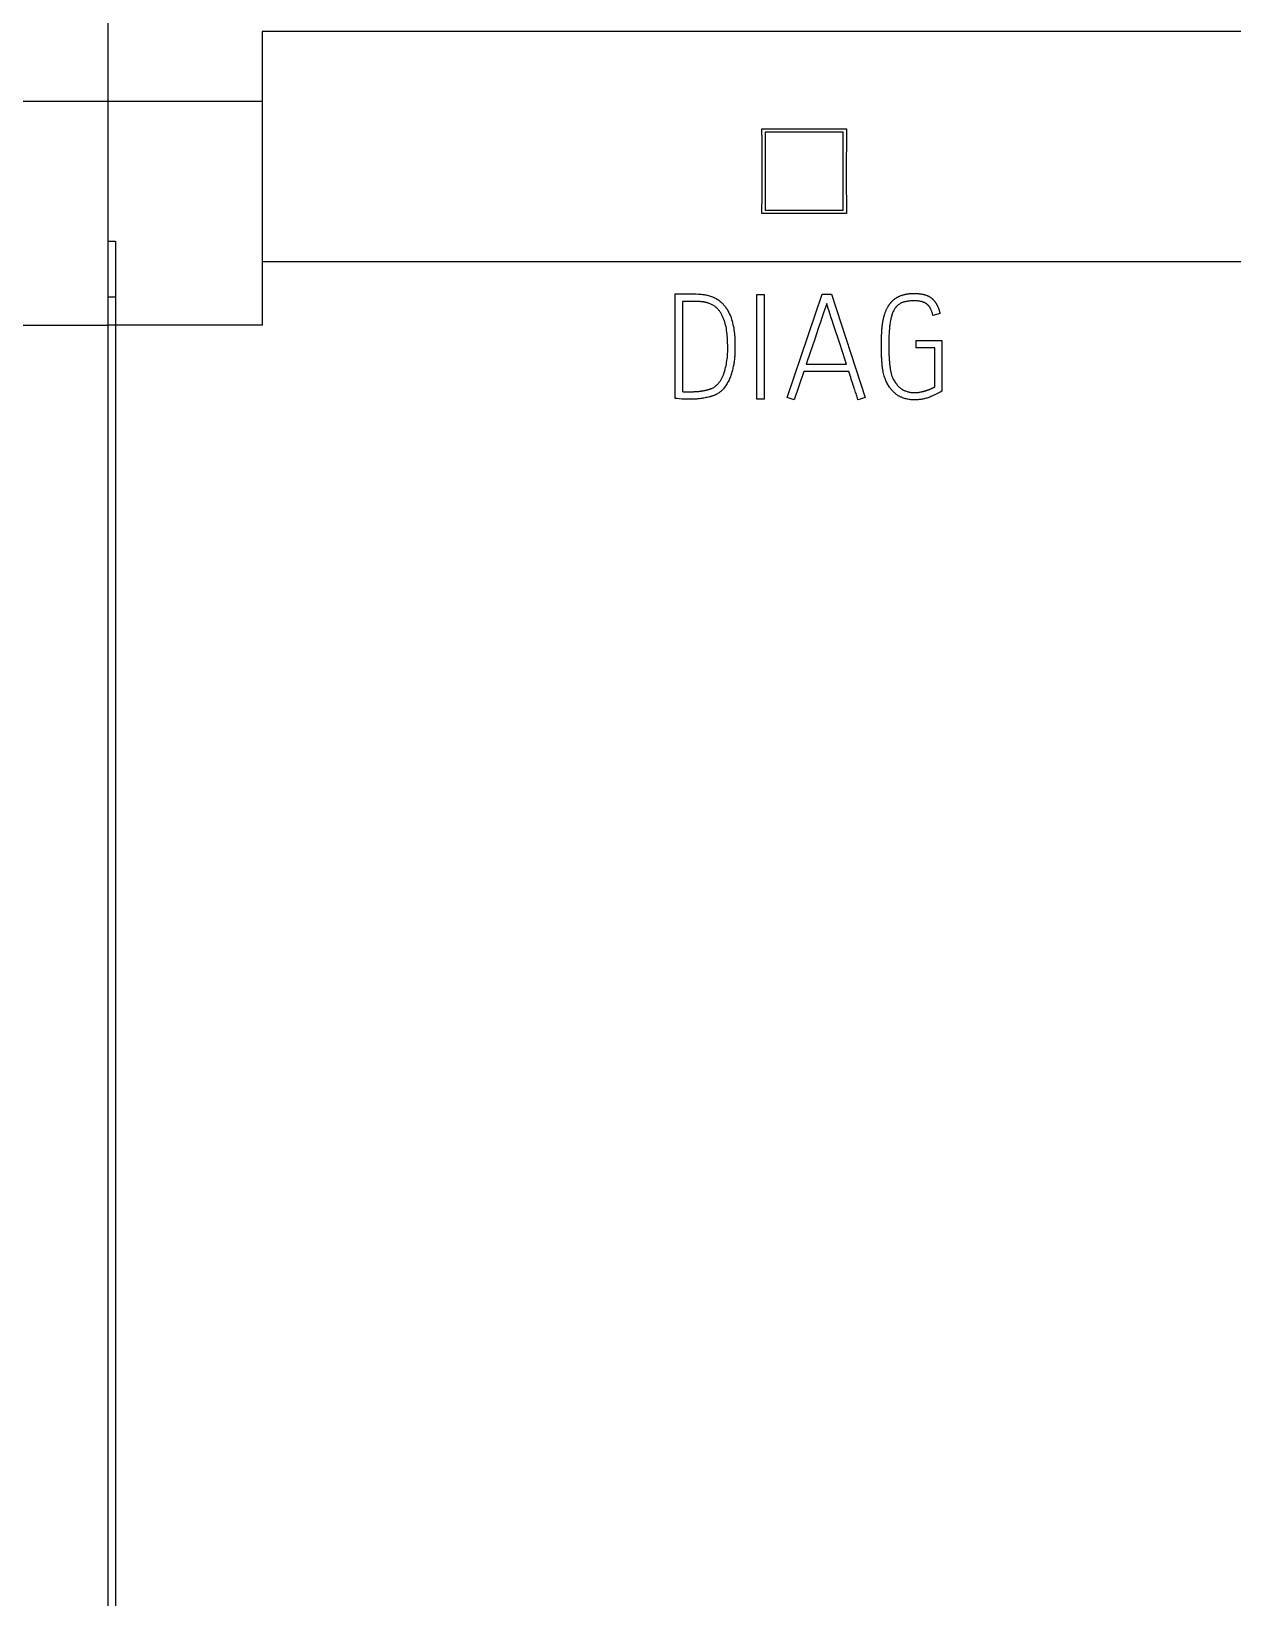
# Model space of a CAD drawing. Header units: inches. Extents: x 9000 to 22395, y 8106 to 17135.
# Drawn here: x 10498.34 to 10536.5, y 8389.64 to 8439.41 of the extents above; entities that cross this region are included whole.
import ezdxf

# ---------------------------------------------------------------- set-up
doc = ezdxf.new("R2010")
doc.units = ezdxf.units.IN
doc.header["$MEASUREMENT"] = 0
doc.layers.add('20000_FRONT_O', color=7, linetype='Continuous')
doc.layers.add('20500_FRONT_O_LABELING', color=7, linetype='Continuous')

msp = doc.modelspace()

# ---------------------------------------------------------------- linework, layer by layer
at = {"layer": '20000_FRONT_O', "linetype": 'Continuous'}
for p, q in [((10500.779, 8294.993), (10500.779, 8517.173)), ((10505.667, 8439.41), (10505.667, 8430.078)), ((10595.872, 8439.41), (10505.667, 8439.41)), ((10495.891, 8437.188), (10500.779, 8437.188)), ((10500.779, 8437.188), (10505.667, 8437.188)), ((10521.546, 8435.916), (10521.545, 8436.308)), ((10521.545, 8436.308), (10524.227, 8436.308)), ((10524.227, 8436.308), (10524.227, 8436.196)), ((10521.548, 8435.518), (10521.546, 8435.916)), ((10521.647, 8436.204), (10521.648, 8436.002)), ((10524.125, 8436.204), (10521.647, 8436.204)), ((10524.122, 8435.592), (10524.123, 8435.901)), ((10524.225, 8435.801), (10524.224, 8435.341)), ((10524.227, 8436.196), (10524.225, 8435.801)), ((10521.548, 8435.056), (10521.548, 8435.518)), ((10524.224, 8435.341), (10524.224, 8434.877)), ((10521.548, 8434.592), (10521.548, 8435.056)), ((10524.224, 8434.877), (10524.224, 8434.415)), ((10521.547, 8434.131), (10521.548, 8434.592)), ((10521.65, 8434.34), (10521.649, 8434.032)), ((10524.224, 8434.415), (10524.226, 8434.017)), ((10521.545, 8433.736), (10521.547, 8434.131)), ((10521.545, 8433.625), (10521.545, 8433.736)), ((10524.125, 8433.729), (10524.124, 8433.93)), ((10524.226, 8434.017), (10524.227, 8433.625)), ((10524.227, 8433.625), (10521.545, 8433.625)), ((10521.647, 8433.729), (10524.125, 8433.729)), ((10500.779, 8432.745), (10501.014, 8432.745)), ((10501.014, 8432.745), (10501.014, 8379.421)), ((10595.872, 8432.086), (10505.667, 8432.086)), ((10500.779, 8430.97), (10501.014, 8430.97)), ((10495.891, 8430.078), (10500.779, 8430.078)), ((10505.667, 8430.078), (10500.779, 8430.078)), ((10500.779, 8295.618), (10500.779, 8411.405)), ((10500.779, 8294.993), (10500.779, 8409.993))]:
    msp.add_line(p, q, dxfattribs=at)
for points in [[(10521.648, 8436.002), (10521.649, 8435.798), (10521.65, 8435.592), (10521.65, 8435.384), (10521.65, 8435.176), (10521.651, 8434.966), (10521.65, 8434.757), (10521.65, 8434.548), (10521.65, 8434.34)], [(10524.123, 8435.901), (10524.124, 8436.103), (10524.125, 8436.204)], [(10524.124, 8433.93), (10524.123, 8434.134), (10524.122, 8434.34), (10524.122, 8434.548), (10524.122, 8434.757), (10524.121, 8434.966), (10524.122, 8435.176), (10524.122, 8435.384), (10524.122, 8435.592)], [(10521.649, 8434.032), (10521.648, 8433.829), (10521.647, 8433.729)]]:
    msp.add_lwpolyline(points, dxfattribs=at)
at = {"layer": '20500_FRONT_O_LABELING', "linetype": 'Continuous'}
for p, q in [((10518.784, 8431.064), (10519.293, 8431.069)), ((10518.784, 8427.745), (10518.784, 8431.064)), ((10519.02, 8430.828), (10519.02, 8427.962)), ((10519.385, 8430.828), (10519.02, 8430.828)), ((10521.387, 8427.722), (10521.387, 8431.046)), ((10521.387, 8431.046), (10521.618, 8431.046)), ((10521.618, 8431.046), (10521.618, 8427.722)), ((10522.349, 8427.772), (10523.453, 8431.059)), ((10523.453, 8431.059), (10523.749, 8431.059)), ((10523.601, 8430.763), (10523.57, 8430.667)), ((10523.618, 8430.71), (10523.601, 8430.763)), ((10523.749, 8431.059), (10524.826, 8427.772)), ((10523.449, 8430.305), (10523.413, 8430.198)), ((10523.482, 8430.404), (10523.449, 8430.305)), ((10523.513, 8430.496), (10523.482, 8430.404)), ((10523.57, 8430.667), (10523.513, 8430.496)), ((10523.662, 8430.573), (10523.618, 8430.71)), ((10523.747, 8430.309), (10523.702, 8430.447)), ((10523.783, 8430.195), (10523.747, 8430.309)), ((10527.201, 8430.44), (10526.975, 8430.384)), ((10523.334, 8429.964), (10523.232, 8429.664)), ((10523.375, 8430.085), (10523.334, 8429.964)), ((10523.413, 8430.198), (10523.375, 8430.085)), ((10523.809, 8430.115), (10523.783, 8430.195)), ((10524.035, 8429.425), (10523.809, 8430.115)), ((10523.138, 8429.388), (10523.076, 8429.201)), ((10523.232, 8429.664), (10523.138, 8429.388)), ((10526.444, 8429.358), (10526.444, 8429.589)), ((10526.444, 8429.589), (10527.262, 8429.589)), ((10527.031, 8429.358), (10526.444, 8429.358)), ((10527.031, 8428.11), (10527.031, 8429.358)), ((10527.262, 8429.589), (10527.262, 8427.976)), ((10523.076, 8429.201), (10522.954, 8428.836)), ((10522.954, 8428.836), (10524.226, 8428.836)), ((10522.875, 8428.6), (10522.571, 8427.699)), ((10524.304, 8428.6), (10522.875, 8428.6)), ((10524.324, 8428.536), (10524.304, 8428.6)), ((10524.343, 8428.473), (10524.324, 8428.536)), ((10524.363, 8428.413), (10524.343, 8428.473)), ((10524.381, 8428.354), (10524.363, 8428.413)), ((10524.4, 8428.297), (10524.381, 8428.354)), ((10524.418, 8428.242), (10524.4, 8428.297)), ((10519.24, 8427.957), (10519.263, 8427.957)), ((10519.297, 8427.958), (10519.321, 8427.958)), ((10519.321, 8427.958), (10519.345, 8427.959)), ((10519.345, 8427.959), (10519.369, 8427.96)), ((10519.369, 8427.96), (10519.394, 8427.961)), ((10519.394, 8427.961), (10519.419, 8427.962)), ((10522.571, 8427.699), (10522.349, 8427.772)), ((10524.444, 8428.163), (10524.418, 8428.242)), ((10524.46, 8428.113), (10524.444, 8428.163)), ((10524.476, 8428.066), (10524.46, 8428.113)), ((10524.491, 8428.021), (10524.476, 8428.066)), ((10524.506, 8427.978), (10524.491, 8428.021)), ((10524.52, 8427.938), (10524.506, 8427.978)), ((10524.534, 8427.899), (10524.52, 8427.938)), ((10524.547, 8427.86), (10524.534, 8427.899)), ((10524.56, 8427.823), (10524.547, 8427.86)), ((10524.572, 8427.786), (10524.56, 8427.823)), ((10524.584, 8427.75), (10524.572, 8427.786)), ((10524.826, 8427.772), (10524.6, 8427.699)), ((10526.611, 8427.956), (10526.627, 8427.96)), ((10526.627, 8427.96), (10526.643, 8427.963)), ((10526.643, 8427.963), (10526.658, 8427.967)), ((10526.658, 8427.967), (10526.673, 8427.971)), ((10526.673, 8427.971), (10526.689, 8427.975)), ((10526.934, 8428.062), (10526.946, 8428.068)), ((10526.946, 8428.068), (10526.957, 8428.073)), ((10526.973, 8428.08), (10526.983, 8428.085)), ((10526.983, 8428.085), (10526.993, 8428.09)), ((10526.993, 8428.09), (10527.002, 8428.095)), ((10527.262, 8427.976), (10527.206, 8427.944)), ((10518.913, 8427.733), (10518.847, 8427.739)), ((10519.003, 8427.724), (10518.913, 8427.733)), ((10521.618, 8427.722), (10521.387, 8427.722))]:
    msp.add_line(p, q, dxfattribs=at)
for points in [[(10519.293, 8431.069), (10519.373, 8431.068), (10519.453, 8431.065), (10519.533, 8431.061), (10519.614, 8431.055), (10519.654, 8431.051), (10519.694, 8431.046), (10519.732, 8431.04), (10519.769, 8431.034), (10519.806, 8431.026), (10519.841, 8431.017), (10519.876, 8431.008), (10519.909, 8430.997), (10519.942, 8430.986), (10519.974, 8430.973), (10520.005, 8430.96), (10520.035, 8430.947), (10520.065, 8430.932), (10520.093, 8430.917), (10520.121, 8430.901), (10520.147, 8430.884), (10520.173, 8430.866), (10520.197, 8430.847), (10520.221, 8430.828), (10520.244, 8430.808), (10520.266, 8430.787), (10520.287, 8430.765), (10520.308, 8430.744), (10520.328, 8430.722), (10520.348, 8430.699), (10520.366, 8430.676), (10520.385, 8430.653), (10520.402, 8430.629), (10520.419, 8430.605), (10520.435, 8430.58), (10520.45, 8430.555), (10520.465, 8430.53), (10520.492, 8430.477), (10520.518, 8430.424), (10520.541, 8430.37), (10520.562, 8430.315), (10520.58, 8430.258), (10520.597, 8430.201), (10520.611, 8430.144), (10520.624, 8430.087), (10520.636, 8430.03), (10520.646, 8429.974), (10520.655, 8429.918), (10520.662, 8429.863), (10520.668, 8429.809), (10520.673, 8429.756), (10520.678, 8429.703), (10520.681, 8429.652), (10520.683, 8429.602), (10520.684, 8429.553), (10520.686, 8429.506), (10520.687, 8429.461), (10520.687, 8429.419), (10520.688, 8429.379), (10520.688, 8429.342), (10520.688, 8429.306), (10520.688, 8429.27), (10520.687, 8429.234), (10520.685, 8429.198), (10520.683, 8429.162), (10520.681, 8429.125), (10520.678, 8429.088), (10520.675, 8429.052), (10520.671, 8429.015), (10520.667, 8428.978), (10520.662, 8428.94), (10520.657, 8428.903), (10520.652, 8428.865), (10520.646, 8428.828), (10520.639, 8428.791), (10520.632, 8428.755), (10520.624, 8428.718), (10520.616, 8428.682), (10520.607, 8428.646), (10520.597, 8428.611), (10520.587, 8428.575), (10520.577, 8428.54), (10520.566, 8428.506), (10520.554, 8428.471), (10520.542, 8428.437), (10520.529, 8428.404), (10520.516, 8428.371), (10520.501, 8428.339), (10520.487, 8428.308), (10520.471, 8428.277), (10520.455, 8428.247), (10520.438, 8428.217), (10520.421, 8428.188), (10520.402, 8428.16), (10520.384, 8428.132), (10520.364, 8428.105), (10520.344, 8428.079), (10520.323, 8428.054), (10520.302, 8428.03), (10520.279, 8428.007), (10520.256, 8427.985), (10520.233, 8427.965), (10520.208, 8427.945), (10520.183, 8427.927), (10520.156, 8427.909), (10520.13, 8427.893), (10520.102, 8427.878), (10520.074, 8427.865)], [(10519.843, 8430.773), (10519.834, 8430.776), (10519.826, 8430.778), (10519.817, 8430.781), (10519.808, 8430.784), (10519.799, 8430.786), (10519.79, 8430.789), (10519.781, 8430.791), (10519.772, 8430.793), (10519.762, 8430.796), (10519.753, 8430.798), (10519.743, 8430.8), (10519.733, 8430.802), (10519.724, 8430.804), (10519.714, 8430.805), (10519.704, 8430.807), (10519.693, 8430.809), (10519.683, 8430.81), (10519.673, 8430.812), (10519.662, 8430.813), (10519.652, 8430.814), (10519.641, 8430.816), (10519.63, 8430.817), (10519.608, 8430.819), (10519.586, 8430.821), (10519.564, 8430.822), (10519.542, 8430.824), (10519.52, 8430.825), (10519.498, 8430.826), (10519.475, 8430.827), (10519.453, 8430.827), (10519.43, 8430.828), (10519.408, 8430.828), (10519.385, 8430.828)], [(10519.977, 8428.077), (10519.995, 8428.086), (10520.012, 8428.096), (10520.029, 8428.107), (10520.046, 8428.118), (10520.063, 8428.13), (10520.079, 8428.142), (10520.095, 8428.156), (10520.111, 8428.17), (10520.126, 8428.184), (10520.141, 8428.2), (10520.155, 8428.216), (10520.169, 8428.233), (10520.183, 8428.25), (10520.197, 8428.268), (10520.21, 8428.287), (10520.223, 8428.306), (10520.235, 8428.326), (10520.247, 8428.346), (10520.259, 8428.367), (10520.27, 8428.388), (10520.281, 8428.409), (10520.292, 8428.431), (10520.302, 8428.454), (10520.312, 8428.476), (10520.321, 8428.5), (10520.33, 8428.523), (10520.339, 8428.548), (10520.348, 8428.572), (10520.363, 8428.623), (10520.378, 8428.674), (10520.391, 8428.726), (10520.403, 8428.779), (10520.414, 8428.833), (10520.423, 8428.889), (10520.432, 8428.945), (10520.439, 8429.001), (10520.445, 8429.057), (10520.449, 8429.114), (10520.453, 8429.169), (10520.456, 8429.225), (10520.457, 8429.281), (10520.457, 8429.337), (10520.457, 8429.393), (10520.456, 8429.449), (10520.454, 8429.506), (10520.452, 8429.563), (10520.449, 8429.62), (10520.446, 8429.678), (10520.442, 8429.736), (10520.437, 8429.795), (10520.431, 8429.852), (10520.423, 8429.909), (10520.414, 8429.965), (10520.403, 8430.02), (10520.391, 8430.074), (10520.377, 8430.127), (10520.362, 8430.179), (10520.353, 8430.205), (10520.345, 8430.231), (10520.335, 8430.256), (10520.326, 8430.28), (10520.316, 8430.304), (10520.305, 8430.328), (10520.294, 8430.352), (10520.283, 8430.375), (10520.271, 8430.397), (10520.259, 8430.419), (10520.246, 8430.441), (10520.233, 8430.463), (10520.219, 8430.484), (10520.205, 8430.504), (10520.191, 8430.525), (10520.176, 8430.544), (10520.16, 8430.564), (10520.144, 8430.582), (10520.127, 8430.6), (10520.11, 8430.618), (10520.091, 8430.634), (10520.072, 8430.65), (10520.053, 8430.666), (10520.032, 8430.68), (10520.011, 8430.694), (10519.989, 8430.708), (10519.966, 8430.72), (10519.943, 8430.732), (10519.919, 8430.743), (10519.894, 8430.754), (10519.869, 8430.764), (10519.843, 8430.773)], [(10525.549, 8430.666), (10525.555, 8430.676), (10525.561, 8430.685), (10525.568, 8430.695), (10525.574, 8430.704), (10525.581, 8430.713), (10525.587, 8430.723), (10525.594, 8430.732), (10525.601, 8430.741), (10525.607, 8430.75), (10525.614, 8430.758), (10525.621, 8430.767), (10525.629, 8430.776), (10525.636, 8430.785), (10525.643, 8430.793), (10525.651, 8430.802), (10525.658, 8430.81), (10525.666, 8430.818), (10525.674, 8430.827), (10525.682, 8430.835), (10525.69, 8430.843), (10525.698, 8430.851), (10525.706, 8430.859), (10525.714, 8430.867), (10525.723, 8430.874)], [(10526.629, 8430.816), (10526.608, 8430.822), (10526.586, 8430.827), (10526.563, 8430.832), (10526.539, 8430.836), (10526.515, 8430.839), (10526.489, 8430.842), (10526.462, 8430.844), (10526.434, 8430.845), (10526.405, 8430.846), (10526.375, 8430.847), (10526.345, 8430.846), (10526.316, 8430.845), (10526.287, 8430.844), (10526.259, 8430.842), (10526.231, 8430.84), (10526.204, 8430.837), (10526.178, 8430.833), (10526.152, 8430.829), (10526.127, 8430.825), (10526.103, 8430.82), (10526.079, 8430.814), (10526.056, 8430.808), (10526.033, 8430.801), (10526.011, 8430.794), (10525.99, 8430.786), (10525.969, 8430.778), (10525.949, 8430.768), (10525.93, 8430.758), (10525.911, 8430.746), (10525.892, 8430.734), (10525.874, 8430.72), (10525.857, 8430.706), (10525.841, 8430.691), (10525.825, 8430.675), (10525.809, 8430.658), (10525.794, 8430.64), (10525.78, 8430.621), (10525.766, 8430.601), (10525.753, 8430.58), (10525.741, 8430.559), (10525.729, 8430.536), (10525.717, 8430.512), (10525.706, 8430.488), (10525.695, 8430.462), (10525.685, 8430.435), (10525.675, 8430.407), (10525.666, 8430.378), (10525.657, 8430.348), (10525.649, 8430.317), (10525.641, 8430.285), (10525.634, 8430.251), (10525.627, 8430.217), (10525.621, 8430.182), (10525.615, 8430.145), (10525.609, 8430.107), (10525.604, 8430.068), (10525.6, 8430.028), (10525.595, 8429.986), (10525.591, 8429.942), (10525.588, 8429.897), (10525.585, 8429.851), (10525.582, 8429.803), (10525.58, 8429.754), (10525.578, 8429.704), (10525.576, 8429.651), (10525.575, 8429.598), (10525.575, 8429.543), (10525.574, 8429.487), (10525.574, 8429.43), (10525.575, 8429.375), (10525.575, 8429.322), (10525.576, 8429.27), (10525.577, 8429.221), (10525.578, 8429.173), (10525.58, 8429.127), (10525.582, 8429.083), (10525.584, 8429.041), (10525.586, 8429.001), (10525.589, 8428.962), (10525.592, 8428.926), (10525.595, 8428.89), (10525.598, 8428.856), (10525.601, 8428.823), (10525.605, 8428.791), (10525.608, 8428.76), (10525.612, 8428.73), (10525.616, 8428.701), (10525.62, 8428.673), (10525.625, 8428.646), (10525.629, 8428.621), (10525.634, 8428.597), (10525.639, 8428.573), (10525.644, 8428.551), (10525.649, 8428.529), (10525.655, 8428.508), (10525.661, 8428.488), (10525.667, 8428.468), (10525.673, 8428.45), (10525.68, 8428.432), (10525.687, 8428.415), (10525.694, 8428.399), (10525.701, 8428.383), (10525.717, 8428.354), (10525.733, 8428.326), (10525.75, 8428.298), (10525.767, 8428.271), (10525.785, 8428.244), (10525.804, 8428.218), (10525.824, 8428.194), (10525.844, 8428.17), (10525.864, 8428.148), (10525.885, 8428.126), (10525.906, 8428.106), (10525.927, 8428.088), (10525.948, 8428.07), (10525.97, 8428.054), (10525.992, 8428.039), (10526.014, 8428.025), (10526.037, 8428.013), (10526.06, 8428.002), (10526.084, 8427.991), (10526.107, 8427.982), (10526.131, 8427.974), (10526.154, 8427.966), (10526.178, 8427.959), (10526.202, 8427.953), (10526.226, 8427.947), (10526.25, 8427.942), (10526.274, 8427.938), (10526.298, 8427.935), (10526.322, 8427.932), (10526.346, 8427.931), (10526.371, 8427.93), (10526.395, 8427.93), (10526.42, 8427.93), (10526.444, 8427.931), (10526.468, 8427.933), (10526.492, 8427.935), (10526.516, 8427.938), (10526.54, 8427.942), (10526.564, 8427.946), (10526.587, 8427.951)], [(10525.723, 8430.874), (10525.734, 8430.884), (10525.745, 8430.893), (10525.757, 8430.902), (10525.769, 8430.911), (10525.781, 8430.92), (10525.793, 8430.928), (10525.805, 8430.936), (10525.818, 8430.944), (10525.831, 8430.952), (10525.843, 8430.96), (10525.857, 8430.967), (10525.87, 8430.974), (10525.883, 8430.981), (10525.897, 8430.988), (10525.911, 8430.994), (10525.925, 8431), (10525.939, 8431.006), (10525.953, 8431.012), (10525.968, 8431.017), (10525.983, 8431.023), (10525.998, 8431.028), (10526.013, 8431.032), (10526.028, 8431.037), (10526.044, 8431.041), (10526.059, 8431.046), (10526.075, 8431.05), (10526.091, 8431.053), (10526.107, 8431.057), (10526.124, 8431.06), (10526.14, 8431.063), (10526.157, 8431.066), (10526.174, 8431.068), (10526.191, 8431.071), (10526.209, 8431.073), (10526.226, 8431.075), (10526.244, 8431.077), (10526.262, 8431.078), (10526.28, 8431.079), (10526.298, 8431.08), (10526.316, 8431.081), (10526.335, 8431.082), (10526.354, 8431.082), (10526.392, 8431.082), (10526.411, 8431.082), (10526.429, 8431.081), (10526.448, 8431.081), (10526.466, 8431.08), (10526.484, 8431.079), (10526.502, 8431.077), (10526.52, 8431.076), (10526.538, 8431.074), (10526.555, 8431.072), (10526.572, 8431.07), (10526.589, 8431.067), (10526.606, 8431.065), (10526.623, 8431.062), (10526.639, 8431.059), (10526.655, 8431.056), (10526.671, 8431.053), (10526.687, 8431.049), (10526.703, 8431.045), (10526.718, 8431.041), (10526.733, 8431.036), (10526.748, 8431.031), (10526.763, 8431.026), (10526.777, 8431.02), (10526.792, 8431.014), (10526.806, 8431.008), (10526.82, 8431.001), (10526.833, 8430.994), (10526.847, 8430.987), (10526.86, 8430.98), (10526.873, 8430.972), (10526.886, 8430.963), (10526.899, 8430.955)], [(10526.975, 8430.384), (10526.971, 8430.402), (10526.966, 8430.42), (10526.962, 8430.437), (10526.957, 8430.454), (10526.952, 8430.471), (10526.946, 8430.487), (10526.941, 8430.503), (10526.936, 8430.519), (10526.93, 8430.534), (10526.924, 8430.548), (10526.918, 8430.563), (10526.912, 8430.577), (10526.906, 8430.59), (10526.903, 8430.597), (10526.899, 8430.603), (10526.896, 8430.61), (10526.892, 8430.616), (10526.889, 8430.623), (10526.885, 8430.629), (10526.881, 8430.635), (10526.877, 8430.641), (10526.873, 8430.647), (10526.869, 8430.653), (10526.865, 8430.659), (10526.861, 8430.664), (10526.857, 8430.67), (10526.852, 8430.676), (10526.848, 8430.681), (10526.843, 8430.686), (10526.838, 8430.692), (10526.833, 8430.697), (10526.829, 8430.702), (10526.824, 8430.707), (10526.819, 8430.712), (10526.813, 8430.717), (10526.808, 8430.722), (10526.803, 8430.726), (10526.797, 8430.731), (10526.792, 8430.735), (10526.786, 8430.74), (10526.78, 8430.744), (10526.774, 8430.748), (10526.768, 8430.752), (10526.762, 8430.756), (10526.756, 8430.76), (10526.75, 8430.764), (10526.744, 8430.768), (10526.737, 8430.772), (10526.731, 8430.775), (10526.724, 8430.779), (10526.717, 8430.782), (10526.71, 8430.785), (10526.703, 8430.789), (10526.696, 8430.792), (10526.689, 8430.795), (10526.682, 8430.798), (10526.675, 8430.801), (10526.667, 8430.803), (10526.66, 8430.806), (10526.652, 8430.809), (10526.644, 8430.811), (10526.636, 8430.814), (10526.629, 8430.816)], [(10526.899, 8430.955), (10526.908, 8430.948), (10526.918, 8430.941), (10526.927, 8430.934), (10526.936, 8430.927), (10526.945, 8430.92), (10526.954, 8430.912), (10526.962, 8430.904), (10526.971, 8430.896), (10526.98, 8430.888), (10526.988, 8430.879), (10526.996, 8430.87), (10527.004, 8430.861), (10527.012, 8430.852), (10527.02, 8430.842), (10527.028, 8430.833), (10527.036, 8430.823), (10527.043, 8430.813), (10527.051, 8430.802), (10527.058, 8430.792), (10527.065, 8430.781), (10527.073, 8430.77), (10527.08, 8430.759), (10527.086, 8430.747), (10527.093, 8430.735), (10527.1, 8430.723), (10527.106, 8430.711), (10527.113, 8430.698), (10527.119, 8430.685), (10527.125, 8430.672), (10527.131, 8430.659), (10527.137, 8430.645), (10527.142, 8430.631), (10527.148, 8430.616), (10527.154, 8430.602), (10527.159, 8430.587), (10527.164, 8430.572), (10527.169, 8430.556), (10527.174, 8430.54), (10527.179, 8430.524), (10527.184, 8430.508), (10527.188, 8430.491), (10527.193, 8430.474), (10527.197, 8430.457), (10527.201, 8430.44)], [(10523.702, 8430.447), (10523.679, 8430.519), (10523.662, 8430.573)], [(10525.616, 8428.078), (10525.596, 8428.105), (10525.576, 8428.134), (10525.557, 8428.162), (10525.54, 8428.191), (10525.523, 8428.221), (10525.508, 8428.251), (10525.493, 8428.282), (10525.479, 8428.313), (10525.466, 8428.346), (10525.454, 8428.381), (10525.442, 8428.417), (10525.43, 8428.455), (10525.419, 8428.495), (10525.409, 8428.536), (10525.399, 8428.578), (10525.395, 8428.601), (10525.39, 8428.623), (10525.386, 8428.646), (10525.382, 8428.67), (10525.378, 8428.694), (10525.375, 8428.719), (10525.371, 8428.744), (10525.368, 8428.77), (10525.365, 8428.796), (10525.362, 8428.823), (10525.36, 8428.851), (10525.358, 8428.879), (10525.355, 8428.907), (10525.354, 8428.936), (10525.352, 8428.966), (10525.35, 8428.996), (10525.348, 8429.028), (10525.347, 8429.06), (10525.346, 8429.093), (10525.344, 8429.127), (10525.343, 8429.162), (10525.342, 8429.197), (10525.341, 8429.234), (10525.341, 8429.271), (10525.34, 8429.309), (10525.339, 8429.348), (10525.339, 8429.388), (10525.339, 8429.428), (10525.339, 8429.511), (10525.339, 8429.552), (10525.34, 8429.592), (10525.34, 8429.631), (10525.341, 8429.67), (10525.343, 8429.708), (10525.344, 8429.745), (10525.346, 8429.781), (10525.348, 8429.816), (10525.35, 8429.851), (10525.352, 8429.885), (10525.355, 8429.918), (10525.357, 8429.951), (10525.36, 8429.982), (10525.363, 8430.013), (10525.367, 8430.044), (10525.371, 8430.074), (10525.374, 8430.103), (10525.379, 8430.132), (10525.383, 8430.16), (10525.388, 8430.188), (10525.393, 8430.215), (10525.398, 8430.242), (10525.403, 8430.268), (10525.409, 8430.293), (10525.414, 8430.318), (10525.42, 8430.343), (10525.427, 8430.367), (10525.433, 8430.39), (10525.44, 8430.413), (10525.447, 8430.436), (10525.454, 8430.458), (10525.461, 8430.479), (10525.469, 8430.5), (10525.477, 8430.521), (10525.485, 8430.541), (10525.493, 8430.56), (10525.502, 8430.579), (10525.511, 8430.597), (10525.52, 8430.615), (10525.53, 8430.633), (10525.539, 8430.65), (10525.549, 8430.666)], [(10524.226, 8428.836), (10524.195, 8428.932), (10524.163, 8429.029), (10524.132, 8429.127), (10524.1, 8429.226), (10524.068, 8429.325), (10524.035, 8429.425)], [(10520.074, 8427.865), (10520.058, 8427.857), (10520.043, 8427.851), (10520.027, 8427.844), (10520.011, 8427.837), (10519.995, 8427.831), (10519.979, 8427.825), (10519.962, 8427.819), (10519.946, 8427.814), (10519.929, 8427.808), (10519.912, 8427.803), (10519.895, 8427.798), (10519.877, 8427.794), (10519.842, 8427.785), (10519.807, 8427.777), (10519.772, 8427.77), (10519.737, 8427.763), (10519.703, 8427.756), (10519.668, 8427.75), (10519.633, 8427.745), (10519.598, 8427.74), (10519.563, 8427.736), (10519.529, 8427.732), (10519.494, 8427.729), (10519.46, 8427.726), (10519.426, 8427.724), (10519.409, 8427.723), (10519.393, 8427.722), (10519.36, 8427.72), (10519.328, 8427.719), (10519.296, 8427.718), (10519.266, 8427.717), (10519.236, 8427.717), (10519.207, 8427.717), (10519.179, 8427.717), (10519.152, 8427.718), (10519.125, 8427.718), (10519.099, 8427.719), (10519.074, 8427.72), (10519.049, 8427.721), (10519.026, 8427.723), (10519.003, 8427.724)], [(10519.02, 8427.962), (10519.027, 8427.961), (10519.035, 8427.961), (10519.043, 8427.96), (10519.051, 8427.959), (10519.059, 8427.959), (10519.067, 8427.958), (10519.076, 8427.958), (10519.085, 8427.958), (10519.094, 8427.958), (10519.104, 8427.957), (10519.114, 8427.957), (10519.24, 8427.957)], [(10519.263, 8427.957), (10519.274, 8427.957), (10519.297, 8427.958)], [(10519.419, 8427.962), (10519.437, 8427.963), (10519.454, 8427.964), (10519.471, 8427.965), (10519.489, 8427.966), (10519.506, 8427.968), (10519.523, 8427.969), (10519.541, 8427.971), (10519.558, 8427.973), (10519.576, 8427.975), (10519.593, 8427.978), (10519.611, 8427.98), (10519.628, 8427.983), (10519.646, 8427.986), (10519.663, 8427.989), (10519.681, 8427.992), (10519.698, 8427.995), (10519.716, 8427.998), (10519.733, 8428.002), (10519.75, 8428.006), (10519.767, 8428.009), (10519.784, 8428.013)], [(10519.784, 8428.013), (10519.809, 8428.019), (10519.817, 8428.021), (10519.824, 8428.023), (10519.832, 8428.025), (10519.839, 8428.028), (10519.847, 8428.03), (10519.854, 8428.032), (10519.862, 8428.034), (10519.869, 8428.037), (10519.877, 8428.039), (10519.884, 8428.041), (10519.891, 8428.044), (10519.899, 8428.046), (10519.906, 8428.049), (10519.913, 8428.052), (10519.92, 8428.054), (10519.927, 8428.057), (10519.935, 8428.06), (10519.942, 8428.062), (10519.949, 8428.065), (10519.956, 8428.068), (10519.963, 8428.071), (10519.97, 8428.074), (10519.977, 8428.077)], [(10527.206, 8427.944), (10527.187, 8427.933), (10527.167, 8427.922), (10527.147, 8427.912), (10527.126, 8427.901), (10527.104, 8427.89), (10527.082, 8427.879), (10527.059, 8427.868), (10527.035, 8427.857), (10527.01, 8427.846), (10526.985, 8427.835), (10526.959, 8427.824), (10526.933, 8427.813), (10526.906, 8427.802), (10526.878, 8427.791), (10526.849, 8427.78), (10526.82, 8427.769), (10526.791, 8427.759), (10526.761, 8427.75), (10526.731, 8427.741), (10526.701, 8427.734), (10526.67, 8427.727), (10526.639, 8427.721), (10526.607, 8427.715), (10526.575, 8427.711), (10526.543, 8427.707), (10526.51, 8427.704), (10526.477, 8427.701), (10526.443, 8427.7), (10526.41, 8427.699), (10526.376, 8427.699), (10526.341, 8427.7), (10526.307, 8427.702), (10526.274, 8427.705), (10526.24, 8427.709), (10526.206, 8427.714), (10526.172, 8427.721), (10526.139, 8427.728), (10526.106, 8427.737), (10526.072, 8427.747), (10526.039, 8427.757), (10526.006, 8427.769), (10525.973, 8427.782), (10525.956, 8427.789), (10525.94, 8427.796), (10525.924, 8427.804), (10525.908, 8427.813), (10525.892, 8427.822), (10525.876, 8427.831), (10525.861, 8427.841), (10525.845, 8427.851), (10525.83, 8427.862), (10525.815, 8427.873), (10525.8, 8427.885), (10525.785, 8427.897), (10525.77, 8427.909), (10525.755, 8427.922), (10525.741, 8427.936), (10525.727, 8427.95), (10525.712, 8427.964), (10525.698, 8427.979), (10525.684, 8427.994), (10525.67, 8428.01), (10525.657, 8428.026), (10525.643, 8428.043), (10525.63, 8428.06), (10525.616, 8428.078)], [(10526.587, 8427.951), (10526.595, 8427.952), (10526.611, 8427.956)], [(10526.689, 8427.975), (10526.696, 8427.977), (10526.704, 8427.979), (10526.711, 8427.981), (10526.719, 8427.984), (10526.726, 8427.986), (10526.733, 8427.988), (10526.741, 8427.99), (10526.748, 8427.992), (10526.755, 8427.995), (10526.762, 8427.997), (10526.769, 8427.999)], [(10526.769, 8427.999), (10526.777, 8428.002), (10526.793, 8428.007)], [(10526.793, 8428.007), (10526.8, 8428.009), (10526.808, 8428.012), (10526.815, 8428.014), (10526.822, 8428.017), (10526.83, 8428.02), (10526.837, 8428.022), (10526.844, 8428.025), (10526.851, 8428.027), (10526.858, 8428.03), (10526.864, 8428.033), (10526.871, 8428.035), (10526.878, 8428.038), (10526.884, 8428.041), (10526.891, 8428.043), (10526.897, 8428.046), (10526.904, 8428.049), (10526.91, 8428.051), (10526.916, 8428.054), (10526.922, 8428.057), (10526.934, 8428.062)], [(10526.957, 8428.073), (10526.962, 8428.075), (10526.973, 8428.08)], [(10527.002, 8428.095), (10527.006, 8428.097), (10527.011, 8428.099), (10527.015, 8428.102), (10527.019, 8428.104), (10527.023, 8428.106), (10527.027, 8428.108), (10527.031, 8428.11)], [(10518.847, 8427.739), (10518.792, 8427.744), (10518.784, 8427.745)], [(10524.6, 8427.699), (10524.595, 8427.716), (10524.584, 8427.75)]]:
    msp.add_lwpolyline(points, dxfattribs=at)

doc.saveas('drawing.dxf')
